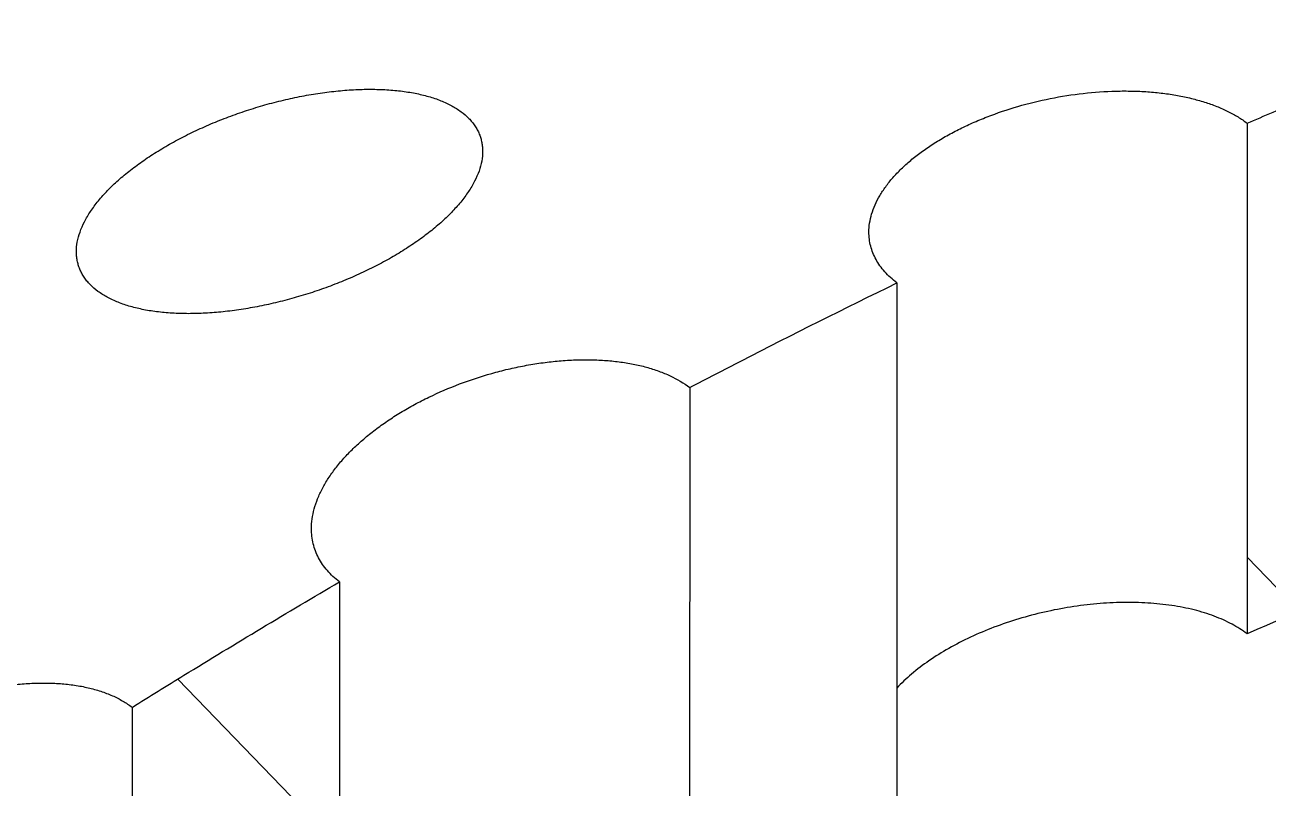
# Model space of a CAD drawing. Header units: millimetres. Extents: x 3 to 384, y 29 to 155.
# Drawn here: x 317.74 to 323.25, y 147.4 to 150.78 of the extents above; entities that cross this region are included whole.
import ezdxf

# ---------------------------------------------------------------- set-up
doc = ezdxf.new("R2010")
doc.units = ezdxf.units.MM

msp = doc.modelspace()

# ---------------------------------------------------------------- hatches: boundary and pattern name
at = {"linetype": 'Continuous'}
h = msp.add_hatch(dxfattribs=at)
h.set_pattern_fill('ANSI31', color=2, scale=25.4, angle=269, style=0, pattern_type=2)
h.set_pattern_definition([(314, (327.3098448189949, 89.65618529915673), (2.72128592394, 2.62791526994), [])])
edge = h.paths.add_edge_path()
edge.add_spline(control_points=[(286.3512302746149, 78.87529290365677), (286.3556702784349, 98.09171479839677), (295.6499220353349, 125.2939266702168), (309.2125119992549, 140.9210904526568), (314.1960029009349, 144.8978242009767)], knot_values=[0, 0, 0, 0, 0.6498342982, 1, 1, 1, 1], degree=3, periodic=0)
edge.add_line((314.1960029009349, 144.8978242009767), (314.1954164352549, 142.3595871006767))
edge.add_arc((344.2165874748349, 106.9301189401967), 46.43832388212, 130.2762844048, 131.7229171873)
edge.add_line((313.3105389111349, 141.5903856291768), (313.310181177535, 140.0421026983167))
edge.add_line((313.3101811775349, 140.0421026983167), (312.0167512447149, 139.7016534655768))
edge.add_line((312.0169112342349, 140.3940875112368), (312.0167512447149, 139.7016534655768))
edge.add_spline(control_points=[(312.0169112342349, 140.3940875112368), (308.4889074901549, 137.0127069613367), (300.9909120238949, 127.6552748761368), (293.1841643404949, 110.5522005479368), (290.2729416920349, 97.82591860659676), (289.604678073015, 93.52294207413675)], knot_values=[0, 0, 0, 0, 0.3587444354, 0.7903136537000001, 1, 1, 1, 1], degree=3, periodic=0)
edge.add_line((289.3692334511949, 79.66967444671673), (289.6046780730149, 93.52294207413672))
edge.add_line((288.4207181676349, 79.42001167705678), (289.3692334511949, 79.66967444671677))
edge.add_line((288.3609077665549, 81.19173414071673), (288.4207181676348, 79.42001167705675))
edge.add_line((288.3609077665549, 81.19173414071673), (287.3603820053548, 80.92838146955674))
edge.add_line((287.3603820053549, 80.92838146955677), (287.2997455581749, 79.12495567331678))
edge.add_line((286.3512302746149, 78.87529290365677), (287.2997455581749, 79.12495567331678))
edge = h.paths.add_edge_path()
edge.add_arc((340.9191449003149, 111.5684127852568), 42.71783938762, 124.5927343439, 126.102741237)
edge.add_line((316.6665461538949, 146.7340957151167), (316.6659847630949, 144.3043904856367))
edge.add_arc((340.9528330981149, 110.9616213191368), 41.25034857863999, 126.0695669992, 127.6638482441)
edge.add_line((315.7482982164549, 146.0827906473967), (315.7477282074349, 143.6157779487167))
edge = h.paths.add_edge_path()
edge.add_arc((338.7130581593349, 114.9237867704567), 38.70143922638, 120.3859161345, 121.9748942945)
edge.add_line((319.1370290412149, 148.3091201088768), (319.1364868553549, 145.9625255818567))
edge.add_arc((338.3975256992149, 114.6468764454368), 36.76489491558, 121.5940573355, 123.2897545789)
edge.add_line((318.2188032043149, 147.7534518907767), (318.2182545465349, 145.3788551312167))
edge = h.paths.add_edge_path()
edge.add_arc((337.0063034422948, 117.9959704762167), 35.18625483944, 115.9532860837, 117.6283033376)
edge.add_line((321.6074540724149, 149.6337322119967), (321.6069255263549, 147.3461696878167))
edge.add_arc((336.5084199524148, 117.8947804347567), 33.00664879988, 116.8380031372, 118.6389357178)
edge.add_line((320.6892495003949, 149.1700988568167), (320.6887165093349, 146.8633124645567))
edge = h.paths.add_edge_path()
edge.add_arc((335.7480931545549, 120.7497167619567), 32.15797176469999, 111.2786740981, 113.0451709999)
edge.add_line((324.0778229619949, 150.7153627868568), (324.0773028487349, 148.4643015688968))
edge.add_arc((335.1872892444149, 120.6830719650968), 29.92036958256, 111.7969548541, 113.7036531191)
edge.add_line((323.1596391011349, 150.3413705274767), (323.1591164351749, 148.0792683232167))
edge = h.paths.add_edge_path()
edge.add_arc((334.8829088168549, 123.1507716296368), 29.60513194786, 106.351620368, 108.2126702613)
edge.add_line((326.5481367335749, 151.5584362975567), (326.5476202423549, 149.3230517640168))
edge.add_arc((334.3361054502149, 122.9911583979367), 27.45959049346, 106.4772389859, 108.4859047786)
edge.add_line((325.6299732790749, 151.2727740748767), (325.6294559775949, 149.0338803179767))
edge = h.paths.add_edge_path()
edge.add_arc((334.3645722258949, 125.1027877306767), 27.5848922012, 101.1751064326, 103.1259498069)
edge.add_line((329.0183957783149, 152.1646552756167), (329.0178784742949, 149.9257615212567))
edge.add_arc((333.8221363638549, 124.9408547271368), 25.44261113398, 100.8843508391, 102.9978228718)
edge.add_line((328.1002526514349, 151.9669753788767), (328.0997361602149, 149.7315908453367))
edge = h.paths.add_edge_path()
edge.add_arc((334.1140277104749, 126.5810267503168), 26.0851043067, 95.7765175758, 97.80752802010001)
edge.add_line((331.4886000149349, 152.5336720102767), (331.4880773515149, 150.2715698060168))
edge.add_arc((333.5695476005549, 126.4960516853167), 23.86645722, 95.0033049876, 97.2201574549)
edge.add_line((330.5704772994949, 152.4243221502367), (330.5699571862349, 150.1732609297367))
edge = h.paths.add_edge_path()
edge.add_arc((334.0369718803349, 127.6248928363168), 25.03804997714, 90.17900187649998, 92.28054087999999)
edge.add_line((333.9587488312949, 152.6628206191367), (333.9582158427749, 150.3560342294167))
edge.add_arc((333.5112477400149, 127.4825188208367), 22.87788206228, 88.88053381959999, 91.1799885113)
edge.add_line((333.0406468270149, 152.6431118574367), (333.040118280955, 150.3555493307167))
edge = h.paths.add_edge_path()
edge.add_arc((334.0498466501149, 128.2115715410367), 24.45103124516, 84.4165008092, 86.57462038300001)
edge.add_line((336.4288409523149, 152.5465939376967), (336.4282922945349, 150.1719971755967))
edge.add_arc((333.5270828747149, 127.8745797740768), 22.48536944116, 82.58665657520001, 84.94012755920001)
edge.add_line((335.5107602129149, 152.6189200363767), (335.5102180270549, 150.2723255068167))
edge = h.paths.add_edge_path()
edge.add_arc((334.0600897944749, 128.3212917178367), 24.34086654042, 78.5336364849, 80.7306516629)
edge.add_line((338.8988743840949, 152.1763529763767), (338.8983043725349, 149.7093402751567))
edge.add_arc((333.4842588049149, 127.6511750316567), 22.71287175476, 76.2096998978, 78.58293867439998)
edge.add_line((337.9808157401549, 152.3443159221367), (337.9802543518949, 149.9146106926567))
edge = h.paths.add_edge_path()
edge.add_spline(control_points=[(340.4508109068349, 151.8084646900567), (345.4330702209349, 150.4548587485568), (358.9900881081149, 141.9659631254168), (368.2728993697349, 119.6534995944768), (368.2684593633749, 100.4370776971967)], knot_values=[0, 0, 0, 0, 0.3501657018, 1, 1, 1, 1], degree=3, periodic=0)
edge.add_line((367.3199440798149, 100.1874149249967), (368.2684593633749, 100.4370776971967))
edge.add_line((367.2601336787349, 101.9591373911967), (367.3199440798149, 100.1874149249968))
edge.add_line((367.2601336787349, 101.9591373911967), (366.2596079200749, 101.6957847200368))
edge.add_line((366.2596079200749, 101.6957847200368), (366.1989714728949, 99.89235892379678))
edge.add_line((365.2504561867948, 99.64269615159674), (366.1989714728949, 99.89235892379675))
edge.add_line((365.2504561867948, 99.64269615159674), (365.0213849812349, 113.3736965762567))
edge.add_spline(control_points=[(365.0213849812349, 113.3736965762567), (364.3550286253549, 117.3253820688568), (361.4493330956349, 128.5205680579168), (353.6495396960149, 141.5157778484968), (346.1549565571949, 146.9269490936967), (342.6280863135149, 148.4513860397367)], knot_values=[0, 0, 0, 0, 0.2096863463, 0.6412555646, 1, 1, 1, 1], degree=3, periodic=0)
edge.add_line((342.6280863135149, 148.4513860397367), (342.6279263265349, 147.7589519940768))
edge.add_line((342.6279263265349, 147.7589519940768), (341.3344963937149, 147.4185027613368))
edge.add_line((341.3348541273149, 148.9667856921967), (341.3344963937149, 147.4185027613367))
edge.add_arc((333.2466391734749, 126.8282749654967), 23.56974497878, 69.93042923109999, 72.2040214076)
edge.add_line((340.4508109068349, 151.8084646900567), (340.4502244411549, 149.2702275897567))
h = msp.add_hatch(dxfattribs=at)
h.set_pattern_fill('ANSI31', color=2, scale=25.4, angle=373.9999999999999, style=0, pattern_type=2)
h.set_pattern_definition([(58.99999999999998, (327.3098448189949, 89.65618529915673), (-1.21325287702, 0.728995875), [])])
edge = h.paths.add_edge_path()
edge.add_line((339.3907375354949, 131.2665552735767), (315.2467121203149, 124.9115029138567))
edge.add_line((315.2470218885549, 126.2521835090968), (315.2467121203149, 124.9115029138568))
edge.add_line((315.2470218885549, 126.2521835090968), (313.5224486447949, 125.7982511987768))
edge.add_line((313.5236877152149, 131.1609735873568), (313.5224486447949, 125.7982511987768))
edge.add_line((315.2482609589749, 131.6149059002167), (313.5236877152149, 131.1609735873568))
edge.add_line((315.2485087715349, 132.6874503769168), (315.2482609589749, 131.6149059002168))
edge.add_line((315.2485087715349, 132.6874503769168), (313.9550788387149, 132.3470011441768))
edge.add_line((313.5251952509349, 137.6856191638968), (313.9550788387149, 132.3470011441767))
edge.add_line((313.5251952509349, 137.6856191638968), (311.8006220071749, 137.2316868510368))
edge.add_line((311.8009111226749, 138.4829887426367), (311.8006220071749, 137.2316868510368))
edge.add_line((312.4476260903549, 138.6532133602767), (311.800911122675, 138.4829887426367))
edge.add_line((312.4478945556549, 139.8151365431568), (312.4476260903549, 138.6532133602768))
edge.add_line((313.3101811775349, 140.0421026983167), (312.4478945556549, 139.8151365431567))
edge.add_line((313.3101811775349, 140.0421026983167), (313.3097681532149, 138.2545285696368))
edge.add_ellipse((314.9505039141549, 137.8927080689967), major_axis=(1.274727968700001, 1.668852481440001), ratio=0.7706537578, start_angle=-48.32399097586502, end_angle=109.7148581694302)
edge.add_line((318.6988530290749, 138.7792799788567), (316.7587081311149, 138.2686061284767))
edge.add_ellipse((327.3185871535549, 127.4931710499768), major_axis=(11.0274086157, 14.43689845660001), ratio=0.7706537578, start_angle=44.73167706741486, end_angle=78.13016553452024)
edge.add_ellipse((327.3185871535549, 127.4931710499768), major_axis=(11.0274086157, 14.43689845660001), ratio=0.7706537578, start_angle=371.3331885985438, end_angle=404.73167706741486, ccw=False)
edge.add_line((337.8847303697149, 143.8292769425967), (335.9445854692149, 143.3186030922167))
edge.add_ellipse((339.6929808197549, 144.4052814116168), major_axis=(1.274727968700001, 1.668852481440001), ratio=0.7706537578, start_angle=339.7484959605109, end_angle=497.7873451047122, ccw=False)
edge.add_line((341.3344963937149, 147.4185027613367), (341.3340833693949, 145.6309286301167))
edge.add_line((342.1967830155949, 147.6454689164967), (341.3344963937149, 147.4185027613367))
edge.add_line((342.1967830155949, 147.6454689164967), (342.1965145502949, 146.4835457310767))
edge.add_line((342.8432295154349, 146.6537703487167), (342.1965145502949, 146.4835457310767))
edge.add_line((342.8432295154349, 146.6537703487167), (342.8429403999349, 145.4024684571167))
edge.add_line((342.8429403999349, 145.4024684571168), (341.1183671561749, 144.9485361467968))
edge.add_line((341.1183671561749, 144.9485361467968), (340.6859641220749, 139.3829519719168))
edge.add_line((340.6859641220749, 139.3829519719168), (339.3925341892549, 139.0425027391768))
edge.add_line((339.3925341892549, 139.0425027391767), (339.3922863741549, 137.9699582599367))
edge.add_line((341.1168596179149, 138.4238905727967), (339.3922863741549, 137.9699582599367))
edge.add_line((341.1168596179149, 138.4238905727967), (341.1156205474949, 133.0611681816767))
edge.add_line((341.1156205474949, 133.0611681816767), (339.3910473037349, 132.6072358713567))
edge.add_line((339.3910473037349, 132.6072358713568), (339.3907375354949, 131.2665552735768))
h = msp.add_hatch(dxfattribs=at)
h.set_pattern_fill('ANSI31', color=2, scale=25.4, angle=284, style=0, pattern_type=2)
h.set_pattern_definition([(329, (327.3098448189949, 89.65618529915673), (0.77986057896, 1.29790596146), [])])
edge = h.paths.add_edge_path()
edge.add_line((309.9875789708349, 127.0127815078367), (311.3694852341948, 127.3765189769567))
edge.add_ellipse((309.9876409265149, 127.2809176289168), major_axis=(0.1821039944400001, 0.2384074962600001), ratio=0.7706537578, start_angle=135.2316770645004, end_angle=224.7316770673112)
edge.add_line((309.7806307004549, 133.2010380441767), (309.728945088815, 127.2128251895367))
edge.add_line((310.2173646047349, 133.9622382642168), (309.7806307004549, 133.2010380441768))
edge.add_line((310.2520943549349, 137.9859719998167), (310.2173646047349, 133.9622382642168))
edge.add_line((310.9481086753749, 138.8841318519568), (310.252094354935, 137.9859719998168))
edge.add_line((310.9481086753749, 138.8841318519568), (311.8010556816949, 139.1086396884368))
edge.add_line((311.8010556816949, 139.1086396884368), (311.7999640760549, 134.3841474051567))
edge.add_line((311.7999640760549, 134.3841474051567), (311.4243185586149, 133.7294204672168))
edge.add_line((311.3694852341949, 127.3765189769567), (311.4243185586149, 133.7294204672167))
edge = h.paths.add_edge_path()
edge.add_line((344.8613147197949, 142.4347751646768), (344.9014570067949, 137.5432119760167))
edge.add_line((344.9014570067949, 137.5432119760168), (346.7212889881549, 138.0222177490168))
edge.add_line((346.7212889881549, 138.0222177490168), (346.7209792199149, 136.6815371512368))
edge.add_line((343.2695752134149, 135.7730783153768), (346.7209792199149, 136.6815371512368))
edge.add_line((343.2695752134149, 135.7730783153768), (343.217671108435, 142.0978849926368))
edge.add_line((342.8422824688149, 142.5549290112367), (343.2176711084349, 142.0978849926367))
edge.add_line((342.8426306316949, 144.0617878593367), (342.8422824688149, 142.5549290112368))
edge.add_line((342.8426306316949, 144.0617878593367), (341.5492006988749, 143.7213386265967))
edge.add_line((341.5495311173149, 145.1513979305568), (341.5492006988749, 143.7213386265967))
edge.add_line((342.8429610501349, 145.4918471632967), (341.5495311173149, 145.1513979305567))
edge.add_line((342.8433740744549, 147.2794212945167), (342.8429610501349, 145.4918471632967))
edge.add_line((342.8433740744549, 147.2794212945167), (343.6963210782349, 147.5039291284567))
edge.add_line((343.6963210782349, 147.5039291284567), (344.3920049929349, 146.9720841316967))
edge.add_line((344.3920049929349, 146.9720841316968), (344.4248794687149, 142.9661447928167))
edge.add_line((344.4248794687149, 142.9661447928167), (344.8613147197949, 142.4347751646768))

# ---------------------------------------------------------------- linework, layer by layer
at = {"color": 7, "linetype": 'Continuous'}
for p, q in [((323.1596391011349, 150.3413705274767), (323.159116435175, 148.0792683232168)), ((321.6074540724149, 149.6337322119967), (321.6069255263549, 147.3461696878167)), ((320.6892495003949, 149.1700988568167), (320.6887165093349, 146.8633124645567)), ((319.1370290412149, 148.3091201088768), (319.1364868553549, 145.9625255818568)), ((318.2188032043149, 147.7534518907767), (318.2182545465349, 145.3788551312167))]:
    msp.add_line(p, q, dxfattribs=at)
for points, knots in [([(323.8662947922149, 155.0032241349168), (323.4144541236349, 154.9559925631368), (322.5127821195149, 154.8430886233367), (321.1686581250149, 154.6191882786567), (319.8352490722549, 154.3417999713567), (318.5146585104949, 154.0121739503967), (317.2087973528549, 153.6317369566368), (315.9194186717749, 153.2020677753367), (314.6480972113749, 152.7248661287767), (313.3962298471949, 152.2019239742567), (312.1650356877949, 151.6350977977767), (310.9555612715949, 151.0262835823367), (309.7686865638149, 150.3773930843367), (308.6051392084149, 149.6903377655368), (307.4654875735749, 148.9669977263167), (305.9793434897349, 147.9572795273168), (304.1829945424349, 146.6135374827767), (302.1265452593549, 144.8837014987167), (300.1701268506349, 143.0499802817367), (298.6213544744749, 141.4440584465967), (297.4309470534149, 140.1183458960967), (296.2731133721349, 138.7674087579967), (294.8842713695349, 137.0316403067567), (293.3096346762949, 134.8803882389367), (291.8258087158349, 132.6673059290167), (290.4315797847149, 130.3978627843968), (289.1259333053349, 128.0769863695168), (287.9080497619349, 125.7092097842767), (286.7772579264949, 123.2987397004767), (285.7330030452349, 120.8495225872367), (284.7748153349949, 118.3652934332767), (283.9022825131349, 115.8496151397767), (283.1150252103349, 113.3059091756368), (282.4126750808749, 110.7374795677767), (281.7948554402149, 108.1475313618567), (281.2611641250749, 105.5391844805168), (280.8111584439349, 102.9154841932568), (280.4443420960349, 100.2794072479968), (280.1601538886949, 97.63387006257676), (279.9579582250149, 94.98171767575678), (279.8370372628949, 92.32577491551677), (279.8100611700349, 90.55385952107676), (279.8098463292149, 89.66818181821674)], [0, 0, 0, 0, 0.0159161506, 0.0318256926, 0.047726978, 0.06361849900000001, 0.0794988994, 0.0953669801, 0.1112216995, 0.1270621694, 0.1428876482, 0.1586975317, 0.1744913425, 0.1902687182, 0.2060293999, 0.2217732197, 0.2532065848, 0.2845726737, 0.3158722778, 0.3471067307, 0.3627031432, 0.3782893715, 0.4094354005, 0.4405571958, 0.4716627116, 0.5027579556, 0.5338473502000001, 0.5649340369, 0.5960201242000001, 0.6271068871, 0.6581949223, 0.6892842695999999, 0.7203745074, 0.7514648264, 0.7825540864, 0.8136408607, 0.8447234689, 0.8758000012999999, 0.9068683367, 0.9379261546, 0.9689709423, 1, 1, 1, 1]), ([(323.1596391011349, 150.3413705274767), (323.2359931114949, 150.3738444731967), (323.5406051311749, 150.5020307928967), (323.847178353435, 150.6255590675568), (324.0778229619949, 150.7153627868568)], [0, 0, 0, 0, 0.2510648222, 1, 1, 1, 1]), ([(317.9714182101349, 149.7720280441167), (317.9714215273749, 149.7863637837967), (317.9743523266949, 149.8160503512967), (317.9866415756749, 149.8607007725367), (318.0066681904349, 149.9062730334367), (318.034141117455, 149.9523678688568), (318.0687302837349, 149.9986166155767), (318.1100623346749, 150.0446391422767), (318.1577186884349, 150.0900605347967), (318.2112396939149, 150.1345138977567), (318.2701306429349, 150.1776464200767), (318.3338682980349, 150.2191223747167), (318.4019067217749, 150.2586250973367), (318.4736820900349, 150.2958577914767), (318.5486163572349, 150.3305437165167), (318.626119857295, 150.3624260352767), (318.7055930308348, 150.3912675320768), (318.7864274487949, 150.4168504120768), (318.8680064779149, 150.4389763546167), (318.9497057988949, 150.4574669119967), (319.030894076955, 150.4721643146567), (319.1109339879949, 150.4829327284767), (319.1891839762749, 150.4896599946767), (319.2650010026949, 150.4922597583367), (319.3377445503749, 150.4906738890168), (319.4067821516949, 150.4848748734368), (319.4714963097949, 150.4748679566967), (319.5312931650549, 150.4606916324967), (319.5856101150949, 150.4424183390967), (319.6339267520149, 150.4201455286768), (319.6757532114149, 150.3940086213368), (319.7053124156949, 150.3687020755567), (319.7249624551349, 150.3467747584767), (319.7375719803349, 150.3297874594567), (319.7482501962149, 150.3120370529967), (319.7540901489749, 150.2996606337567), (319.7566632121549, 150.2933883704567)], [0, 0, 0, 0, 0.0201300897, 0.041615734, 0.0647799535, 0.0898157466, 0.1168065328, 0.1457494975, 0.1765763572, 0.2091700915, 0.2433778526, 0.2790207214, 0.3159009967, 0.3538075939, 0.3925200162, 0.4318112686, 0.4714500204, 0.5112022734, 0.5508327318, 0.590106208, 0.6287891432, 0.6666514602, 0.7034690393999999, 0.7390270586, 0.7731244990999999, 0.8055801835999999, 0.8362408045999999, 0.864991505, 0.8917696579000001, 0.9165824319, 0.939528137, 0.9608194, 0.9709573074, 0.9808229193000001, 0.9904802659999999, 1, 1, 1, 1]), ([(321.4835168272749, 149.8588517414368), (321.4835199006749, 149.8721234344767), (321.4856464775749, 149.8991820824168), (321.4948764972149, 149.9396886536767), (321.5100596520149, 149.9803882827167), (321.5310390918949, 150.0210038072767), (321.5576326302749, 150.0612865156367), (321.5896341055149, 150.1009890270367), (321.6268122328349, 150.1398694725168), (321.6689099616949, 150.1776899378967), (321.7156446764549, 150.2142182519368), (321.7667091006149, 150.2492293401567), (321.8217727496949, 150.2825068453567), (321.8804830666149, 150.3138439073967), (321.942468708455, 150.3430460054568), (322.0297513050349, 150.3792143202168), (322.1443961278148, 150.4177689598968), (322.2870547579149, 150.4525803177567), (322.4324826636549, 150.4754239982568), (322.5538841048749, 150.4840117484167), (322.6492703225349, 150.4842093858167), (322.7185676464749, 150.4810521073967), (322.7857216168148, 150.4746009112567), (322.8502731641149, 150.4648859192567), (322.9117754033149, 150.4519609463767), (322.9698004739549, 150.4359021722967), (323.0239422147949, 150.4168084639767), (323.0738233951949, 150.3947975250167), (323.119087673475, 150.3700129543167), (323.1467567723149, 150.3512105027168), (323.1596391011349, 150.3413705274767)], [0, 0, 0, 0, 0.0202693209, 0.0412680808, 0.0632564867, 0.0864336035, 0.1109377693, 0.1368519253, 0.1642109642, 0.1930092573, 0.223207483, 0.2547384488, 0.2875119089, 0.321418512, 0.3563330272, 0.3921170161999999, 0.4656689848, 0.5408006922999999, 0.6161300558, 0.6902408992, 0.7264121464, 0.7617647770999999, 0.7961421716, 0.8294001333, 0.8614106302, 0.8920660843000001, 0.9212843206999999, 0.9490142587, 0.975242398, 1, 1, 1, 1]), ([(319.7566632121549, 150.2933883704567), (319.7591295394549, 150.2873762869767), (319.7634730054949, 150.2750915185567), (319.7681335321149, 150.2560542160168), (319.7709211008349, 150.2364830181767), (319.7715225169549, 150.2232418000567), (319.7715209726349, 150.2165735710768)], [0, 0, 0, 0, 0.2476802005, 0.4956697992, 0.7458431199, 1, 1, 1, 1]), ([(319.7715209726349, 150.2165735710768), (319.7715176528549, 150.2022476916767), (319.7685874605949, 150.1725835498367), (319.7562970660749, 150.1279713936967), (319.7362674617349, 150.0824459272167), (319.7087894851949, 150.0364045714967), (319.6741929656149, 149.9902139348968), (319.6328511255149, 149.9442520710168), (319.5851826153149, 149.8988919280567), (319.5316474391749, 149.8544985471967), (319.4727409250349, 149.8114230377167), (319.4089871637949, 149.7699995620167), (319.3409330936549, 149.7305433671168), (319.2691435902949, 149.6933499667767), (319.1941977000549, 149.6586949535367), (319.1166859602349, 149.6268341942967), (319.0372085982349, 149.5980041325768), (318.9563744012549, 149.5724219866368), (318.8748000025549, 149.5502857520167), (318.7931093632949, 149.5317738611768), (318.7119331883349, 149.5170444164168), (318.6319079356349, 149.5062339706767), (318.5536741373149, 149.4994558028768), (318.4778737250349, 149.4967977944767), (318.4051461463349, 149.4983199783767), (318.3361229264949, 149.5040521182967), (318.2714208333949, 149.5139914684967), (318.2116332643749, 149.5281022022767), (318.1573226617949, 149.5463146194967), (318.1090095656349, 149.5685339273568), (318.0671843000349, 149.5946271720968), (318.037625525015, 149.6199063239767), (318.0179761231149, 149.6418176923967), (318.005366572515, 149.6587969497767), (317.9946883515549, 149.6765426292968), (317.9888488458349, 149.6889172070368), (317.9862759655349, 149.6951890258367)], [0, 0, 0, 0, 0.0201218894, 0.0415957212, 0.0647462778, 0.0897682477, 0.1167464781, 0.1456792381, 0.1764989642, 0.2090890054, 0.2432965701, 0.2789425324, 0.3158287797, 0.3537436735, 0.3924660829, 0.4317683544, 0.4714184995, 0.5111819063, 0.5508228274, 0.5901057133, 0.6287967203, 0.6666655784000001, 0.7034880551, 0.7390492745, 0.7731482061, 0.8056036947, 0.836262495, 0.8650098784, 0.8917834687, 0.9165908914, 0.9395312211, 0.9608182349, 0.9709549290999999, 0.9808201973999999, 0.9904782740000001, 1, 1, 1, 1]), ([(321.6074540724149, 149.6337322119967), (321.597584998935, 149.6412705586167), (321.5788936266149, 149.6568497705367), (321.5537447818149, 149.6822515713968), (321.5322579032749, 149.7090316168968), (321.5145415785349, 149.7370691579767), (321.5006849082549, 149.7662344717567), (321.4907583901349, 149.7963872435568), (321.4848086128549, 149.8273685506567), (321.4835143964949, 149.8483466265567), (321.4835168272749, 149.8588517414368)], [0, 0, 0, 0, 0.139773871, 0.2734221592, 0.40167185, 0.5254488762, 0.645864594, 0.7641824837000001, 0.8817641755, 1, 1, 1, 1]), ([(317.9862759655349, 149.6951890258367), (317.9838094426549, 149.7012015842967), (317.979465712455, 149.7134884278968), (317.9748053356949, 149.7325304268967), (317.9720179422349, 149.7521091837767), (317.9714166683549, 149.7653563581967), (317.9714182101349, 149.7720280441167)], [0, 0, 0, 0, 0.2476245898, 0.4955960658, 0.7457885436, 1, 1, 1, 1]), ([(320.6892495003949, 149.1700988568167), (320.7655535464149, 149.2100294805367), (321.0699220639149, 149.3679120705368), (321.3765794846349, 149.5213841080168), (321.6074540724149, 149.6337322119967)], [0, 0, 0, 0, 0.2511687066, 1, 1, 1, 1]), ([(319.0130942522549, 148.5448583013567), (319.0130975974349, 148.5593551608567), (319.0152672197149, 148.5889559627167), (319.0245806351749, 148.6334500291767), (319.0398512066149, 148.6784598146967), (319.060899089335, 148.7236767092767), (319.0875195466349, 148.7688187475167), (319.1194854136149, 148.8136070323367), (319.1565478845749, 148.8577709978567), (319.1984377372949, 148.9010470225567), (319.2448666385949, 148.9431796586367), (319.2955285972149, 148.9839221044568), (319.3501013582749, 149.0230368420767), (319.4082470611349, 149.0602954873967), (319.4696146320749, 149.0954807103968), (319.5558552723949, 149.1396609700167), (319.6692658278949, 149.1882607381967), (319.7873337223149, 149.2271151004168), (319.8839918068749, 149.2520747253768), (319.9568884886149, 149.2674972700967), (320.0296958817349, 149.2794925496368), (320.1019456076949, 149.2879546002767), (320.1731585996349, 149.2927969070768), (320.2428505760749, 149.2939545476368), (320.3105352311549, 149.2913862952167), (320.3757281335349, 149.2850770444368), (320.4379546283349, 149.2750381059167), (320.4967461414349, 149.2613134368967), (320.5516794097749, 149.2439624835367), (320.6173659382949, 149.2169003507167), (320.6625489086349, 149.1904937029967), (320.6892495003949, 149.1700988568167)], [0, 0, 0, 0, 0.0215022428, 0.0438552493, 0.0672558097, 0.09184324199999999, 0.1177038341, 0.1448777952, 0.1733667492, 0.2031406944, 0.2341439772, 0.2663001943, 0.2995160999, 0.3336846668, 0.3686874641, 0.4043964908, 0.4773636641, 0.5514385811, 0.5885131154, 0.6253931625, 0.6619165569, 0.6979213809, 0.7332480843000001, 0.7677421209, 0.8012571884, 0.8336591591, 0.8648307709999999, 0.8946771359000001, 0.9231320820000001, 0.9501652727, 1, 1, 1, 1]), ([(319.1370290412149, 148.3091201088768), (319.1271120430149, 148.3166950594367), (319.1083191951549, 148.3324781647767), (319.0831291998149, 148.3584644577367), (319.0616313459349, 148.3861632491767), (319.043935229435, 148.4154362030768), (319.0301240530949, 148.4461336905767), (319.0202560464149, 148.4780948712568), (319.0143606759349, 148.5111436646967), (319.0130916462149, 148.5335766271967), (319.0130942522549, 148.5448583013567)], [0, 0, 0, 0, 0.1354768492, 0.2659266134, 0.39219868, 0.5153093846, 0.6364083721, 0.7567282156, 0.8775222818, 1, 1, 1, 1]), ([(324.0773028487349, 148.4643015688968), (324.0006381608149, 148.4336510510768), (323.6929831728748, 148.3091458974968), (323.3874189757749, 148.1794774547768), (323.159116435175, 148.0792683232168)], [0, 0, 0, 0, 0.2487700398, 1, 1, 1, 1]), ([(318.2188032043149, 147.7534518907767), (318.2950575857149, 147.8010456360768), (318.5992034976149, 147.9894337327568), (318.9059390207949, 148.1736427217167), (319.1370290412149, 148.3091201088768)], [0, 0, 0, 0, 0.2512510157, 1, 1, 1, 1]), ([(323.159116435175, 148.0792683232168), (323.1382167665349, 148.0952322232167), (323.1038531141549, 148.1168542399167), (323.0543755778549, 148.1410867365367), (323.0135496676349, 148.1578233908967), (322.9700543825149, 148.1726306891968), (322.9076871513949, 148.1900218355167), (322.8242141839749, 148.2063230830768), (322.7185264629148, 148.2171944811967), (322.6074587119749, 148.2195770799368), (322.4929145392349, 148.2134908817968), (322.3768083630149, 148.1990952362167), (322.2610476140949, 148.1766786897367), (322.1474994617149, 148.1466480817767), (322.0379697874549, 148.1095173762567), (321.9341839447349, 148.0658962544567), (321.8377731520349, 148.0164821749767), (321.7502519148349, 147.9620417656967), (321.6730297299349, 147.9034262669767), (321.6275078092949, 147.8605062232767), (321.6070284928749, 147.8385030821167)], [0, 0, 0, 0, 0.0471412684, 0.0723744056, 0.09872141820000001, 0.1261696943, 0.1546889782, 0.2147283568, 0.2783546368, 0.3449152422, 0.4136614915, 0.4837879211, 0.5544636915, 0.6248579849, 0.6941612912999999, 0.7616045165, 0.8264783518000001, 0.8881556037, 0.9461191619, 1, 1, 1, 1]), ([(316.5426138998549, 146.9808281629767), (316.5426175472949, 146.9966427262167), (316.5448389855749, 147.0289687550367), (316.5542728452949, 147.0777075120167), (316.5696750776349, 147.1272519442967), (316.5908282966949, 147.1772550751767), (316.6174934910149, 147.2273995545168), (316.6494141739349, 147.2773761982767), (316.6863189820149, 147.3268894291967), (316.7279241845549, 147.3756554327567), (316.7739358273549, 147.4234024899167), (316.8240508782549, 147.4698696664767), (316.8779596477549, 147.5148082481767), (316.9551595263749, 147.5728808091968), (317.0591661306549, 147.6399738347767), (317.1925894934749, 147.7100535625368), (317.3328962029549, 147.7687805266168), (317.4535754840749, 147.8071648415167), (317.5509141743349, 147.8307304001767), (317.6232384365949, 147.8445407814967), (317.6947446994749, 147.8544227353167), (317.7649443177749, 147.8602471966167), (317.8333325528549, 147.8619082778768), (317.8993961519949, 147.8593274118167), (317.9626187458949, 147.8524577125767), (318.0224890300149, 147.8412874148768), (318.0785079705549, 147.8258438338768), (318.1302019286348, 147.8061914779568), (318.177114588175, 147.7824458485367), (318.2055990651149, 147.7635376745167), (318.2188032043149, 147.7534518907767)], [0, 0, 0, 0, 0.0226932817, 0.0463432862, 0.0710865979, 0.0970063243, 0.124139901, 0.1524874948, 0.1820197469, 0.2126843157, 0.244411111, 0.2771163194, 0.3107053936, 0.3450752054, 0.4156912282, 0.4880328087, 0.5610648414, 0.6336791558, 0.6694768811999999, 0.7047304965000001, 0.7392911662999999, 0.7730129931, 0.8057566669, 0.8373942154999999, 0.8678149753, 0.896932822, 0.9246945737000001, 0.9510892521, 0.9761575164, 1, 1, 1, 1])]:
    msp.add_open_spline(points, degree=3, knots=knots, dxfattribs=at)

doc.saveas('drawing.dxf')
